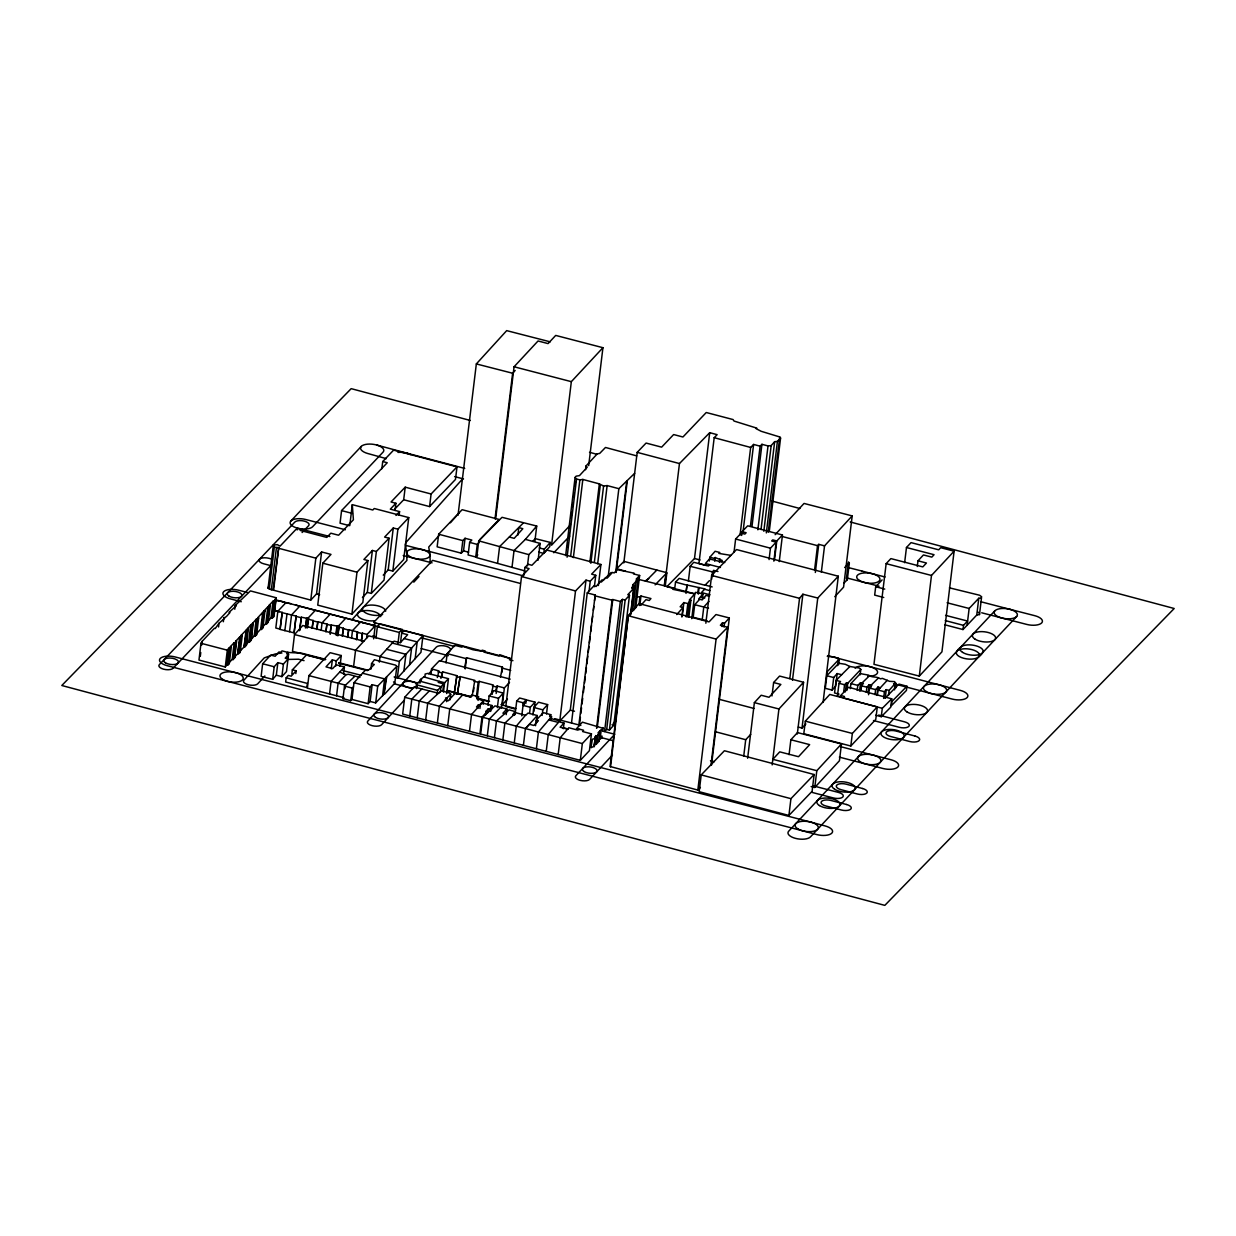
<?xml version="1.0" encoding="UTF-8"?>
<svg xmlns="http://www.w3.org/2000/svg" width="1236" height="1236" viewBox="0 0 1236 1236"><rect width="100%" height="100%" fill="white"/><g stroke="black" fill="none" stroke-linecap="round" stroke-linejoin="round"><path stroke-width="1.5" d="M201.669 645.084L202.117 641.36L200.989 643.276L198.965 660.055L225.276 666.961L226.729 665.014L228.753 648.236L231.317 646.845L230.437 646.598L228.397 663.377L229.278 663.608L231.317 646.845M200.309 656.27L200.773 652.546M218.556 626.961L219.004 623.238L224.689 618.247L223.809 618L223.345 621.739M225.276 666.961L227.316 650.182L228.753 648.236M226.729 665.014L227.594 665.246L229.633 648.483M234.778 609.209L235.226 605.485L250.444 590.901L276.261 597.776L274.222 614.555L272.893 616.393L273.774 616.64L275.798 599.862L274.917 599.63L272.893 616.393M228.397 663.377L232.183 659.406L234.222 642.627L235.18 642.797L235.999 640.897L234.624 657.861L236.648 641.082M232.183 659.406L233.156 659.56L235.18 642.797M233.959 657.676L237.652 653.798L239.676 637.034L242.241 635.613L241.144 635.319L239.104 652.098L240.217 652.392L242.241 635.613M237.652 653.798L240.34 637.204M239.104 652.098L244.033 647L246.072 630.236L247.633 628.444L246.35 645.316L248.374 628.537M244.033 647L246.721 630.406M245.609 645.223L248.73 641.623L250.754 624.86L252.577 623.361L251.202 640.31L253.226 623.531M248.73 641.623L249.595 641.87L251.619 625.092M250.537 640.14L254.168 636.03L256.192 619.251L258.679 617.923L257.799 617.691L255.775 634.47L256.64 634.701L258.679 617.923M254.168 636.03L255.049 636.262L257.088 619.483M255.775 634.47L260.672 629.155L262.696 612.376L264.952 610.986L264.087 610.754L262.047 627.533L262.928 627.764L264.952 610.986M260.672 629.155L261.445 629.479L263.469 612.701M273.341 545.122L274.315 547.177L278.733 547.563L273.666 589.51L271.348 589.773L268.073 588.197L273.341 545.122L277.297 544.628L280.078 546.142L295.991 529.363L297.582 529.796L297.227 528.205L302.526 529.441L300.132 530.399L326.798 537.428L330.815 533.195L338.602 535.234L353.403 519.769L352.306 504.659L372.824 510.005L374.245 508.506L408.761 517.59L403.693 559.522L392.816 571.094L388.197 569.92L383.237 575.126M269.247 589.124L274.315 547.177M262.047 627.533L265.817 623.562L267.841 606.799L270.329 605.47L269.247 605.176L267.208 621.955L268.289 622.249L270.329 605.47M265.817 623.562L266.698 623.809L268.737 607.03M271.348 589.773L276.416 547.826M262.635 663.778L261.12 676.37L272.677 679.321L276.323 675.211L277.853 662.635L283.415 664.056L288.034 658.989L285.192 658.201L288.56 654.369L286.597 653.813L288.019 652.438L282.04 650.893L280.51 652.361L278.996 651.944L275.164 656.223L270.684 655.111L262.635 663.778L274.191 666.745L277.853 662.635M408.761 517.59L397.899 529.163L393.28 527.988L384.597 537.088L389.077 538.201L376.362 551.472L372.391 550.453L363.878 559.475L367.911 560.541L362.828 602.488L351.92 614.137L317.745 605.13L322.828 563.183L331.001 554.392L321.607 551.967L316.54 593.898L310.761 600.093L273.063 590.082L278.733 547.563M267.208 621.955L270.978 617.985L273.017 601.206L275.798 599.862M270.978 617.985L272.167 618.201L274.191 601.422M277.837 611.264L275.813 628.027L280.186 629.186L282.225 612.407L277.837 611.264L285.871 602.735L290.862 603.662M272.677 679.321L274.191 666.745M281.993 612.639L296.115 616.084L294.091 632.863L279.969 629.402L282.225 612.407M284.836 630.669L287.046 613.705M276.323 675.211L281.885 676.633L283.415 664.056M289.533 631.658L291.557 614.895L299.653 606.273L375.203 625.787L373.627 638.842M287.37 657.83L288.019 652.438M288.56 654.369L286.505 671.581L281.885 676.633M286.165 677.807L285.655 681.994L306.852 687.602L307.362 683.415L286.165 677.807L288.343 675.412L291.186 676.185L296.161 670.777L292.36 669.835L291.851 674.037M296.115 616.084L294.091 632.863M422.975 635.551L399.321 661.492L397.297 678.27L420.951 652.33L422.975 635.551L403.925 630.669L401.654 633.141L407.648 634.671L400.279 642.766L394.052 641.16L393.156 642.133L368.714 635.845L363.832 641.19L302.774 625.493L294.508 634.547L292.484 651.326L323.925 659.406M299.406 630.715L301.368 617.227L308.536 618.603L307.409 627.919M299.792 630.283L301.368 617.227M295.821 673.574L296.161 670.777M305.385 627.903L306.513 618.572M305.755 627.486L306.883 618.17M306.636 627.718L307.764 618.402L314.871 610.847M307.146 626.575L308.536 618.603M310.761 600.093L315.844 558.162L321.607 551.967M312.013 628.243L313.218 620.472L308.042 619.128M312.306 627.934L313.218 620.472M339.977 666.312L341.275 655.528L330.136 652.685L308.892 675.613L307.378 688.189L343.948 697.691L342.975 698.649L350.73 700.673L351.966 699.452L353.99 682.689L365.238 670.329L368.9 669.788L374.292 664.489L371.557 663.624L370.877 669.217M316.663 629.464L317.837 621.723L326.922 624.103L326.01 631.565M316.941 629.186L317.837 621.723M321.159 630.298L322.071 622.836L330.166 614.23M325.856 631.72L326.922 624.103M381.847 468.738L382.712 461.553L387.239 462.743L341.569 510.592L340.054 523.183L349.108 525.563M330.074 632.817L331.31 625.03L339.081 626.451L337.953 635.767M330.182 634.346L331.31 625.03M331.248 668.83L332.345 659.854L336.285 660.936L341.275 655.528M335.945 633.929L336.856 626.467M336.192 635.304L337.32 625.988M329.548 693.952L331.078 681.376L344.427 666.946L336.254 664.798L332.561 668.676L325.995 666.868L332.345 659.854M349.757 525.624L352.306 504.659M337.134 635.551L338.262 626.219L345.308 618.711M337.706 634.423L339.081 626.451M335.636 666.328L336.285 660.936M342.202 636.046L343.438 628.243L338.602 626.976M342.542 635.69L343.438 628.243M336.563 695.775L338.092 683.184L346.003 674.717L348.428 674.269L359.877 677.452M347.501 637.436L348.706 629.665L357.575 631.982L356.663 639.445M347.795 637.112L348.706 629.665M343.562 674.13L344.427 666.946M351.92 614.137L356.988 572.191L367.911 560.541M342.975 698.649L344.489 686.073L354.392 676.679M345.045 688.715L345.477 685.115L308.892 675.613M351.58 638.1L352.492 630.654L360.603 622.048M356.385 639.723L357.575 631.982M353.542 667.023L355.566 650.244L363.832 641.19M350.73 700.673L352.245 688.081L353.481 686.876M361.267 641.005L362.472 633.203L367.092 634.408L375.203 625.787M361.576 640.65L362.472 633.203M362.442 597.544L367.324 592.384L372.391 550.453M367.324 592.384L371.294 593.419L376.362 551.472M366.644 638.131L367.092 634.408M375.991 637.93L377.351 626.745L380.024 623.825L402.133 629.464L400.541 642.504M351.966 699.452L368.127 703.67L370.151 686.907L372.16 684.682L377.722 686.088L396.833 666.358L395.566 665.122L374.4 659.746L371.557 663.624M389.077 538.201L384.01 580.147L371.294 593.419M368.127 703.67L370.12 701.445L372.16 684.682M395.041 510.468L395.906 503.268L391.039 501.986L405.207 487.169L431.101 493.998L457.011 466.853L393.62 450.12L382.712 461.553M388.197 569.92L393.28 527.988M379.344 662.125L380.024 656.532L393.156 642.133M370.12 701.445L375.682 702.867L377.722 686.088M399.135 515.196L399.568 511.611L390.298 509.155L395.906 503.268M392.816 571.094L397.899 529.163M394.67 509.186L403.693 499.746L405.207 487.169M375.682 702.867L382.588 695.667L384.612 678.888L362.519 673.218M382.588 695.667L383.963 694.261L385.987 677.482M383.963 694.261L386.683 677.328M397.946 643.647L399.305 632.461L402.133 629.464M384.643 694.107L394.809 683.137L396.833 666.358M403.894 671.04L405.918 654.277L386.605 649.317M450.043 699.87L450.723 694.277L449.549 692.963L441.128 690.754L438.78 693.334L414.122 686.984L404.697 697.289L402.658 714.068L479.923 733.968L481.963 717.204L487.03 711.704L485.933 711.411L485.485 715.134M409.564 664.813L411.603 648.035L392.306 643.075M403.693 499.746L429.572 506.575L431.101 493.998M415.157 658.68L417.181 641.901L404.11 638.548M409.78 715.891L411.804 699.112L421.816 688.962M416.038 687.602L416.486 683.863L421.584 679.723L420.394 679.506L419.946 683.23M416.424 688.591L417.243 682.859M479.769 539.73L499.128 519.46L462.125 509.695L438.672 534.23L437.142 546.822L461.306 553.187L463.531 550.854L465.06 538.278L471.843 540.07L469.634 542.388L468.104 554.964L475.752 556.988L477.776 554.856M417.227 717.822L419.251 701.044L429.402 690.909M430.854 674.485L431.534 668.892L439.444 660.642L510.205 679.12M425.678 719.985L427.702 703.207L438.471 693.241M457.011 466.853L455.481 479.444L429.572 506.575M437.328 677.498L438.981 670.947L431.534 668.892M458.015 515.257L476.339 363.925L506.683 330.63L550.221 341.831M437.173 694.076L437.621 690.352L443.662 683.894L438.193 682.396L439.259 681.36L444.605 682.72L448.467 678.672L427.764 673.419L425.153 674.037L424.999 676.092L420.394 679.506M440.912 678.363L442.565 671.828L456.887 675.659L454.276 693.272L457.335 694.107L460.163 676.555L474.809 680.356L472.121 696.131M441.885 677.405L442.565 671.828M440.31 692.361L440.989 686.768L420.147 681.268M437.359 722.998L439.383 706.22L446.227 698.927L445.532 697.969L446.984 697.923L450.723 694.277M446.041 662.975L447.169 653.643L454.863 645.331L461.955 647.17L462.743 646.382L473.033 649.765L481.19 651.125L482.164 650.167L485.223 651.001L484.079 652.144L498.911 655.992L499.947 654.725L510.313 658.572L509.371 659.761L512.925 660.673M442.766 691.357L443.662 683.894M443.477 692.036L444.605 682.72M461.306 553.187L462.82 540.611L465.06 538.278M446.66 693.581L448.467 678.672M446.536 701.646L446.984 697.923M447.741 725.671L449.765 708.908L462.573 694.987L470.144 696.965L471.874 694.987L478.533 696.718L478.085 700.441M454.276 693.272L456.887 675.659M457.335 694.107L460.163 676.555M475.752 556.988L477.266 544.412L479.305 542.28M534.925 540.951L536.718 526.042L502.017 517.312L478.734 540.858L476.694 557.637L524.945 570.908M464.597 667.857L466.544 657.753L502.449 667.069L501.77 672.662M465.184 668.939L466.544 657.753M473.45 691.542L473.898 687.803M469.495 731.279L471.534 714.516L480.371 704.767L482.256 702.96L491.99 705.509L491.526 709.248M495.018 518.842L512.631 373.241L515.18 370.445M495.651 518.919L514.068 366.768L538.046 340.981L548.089 343.593L555.706 335.419L602.936 347.702L588.676 465.617M476.37 697.197L478.162 682.272L479.151 681.33L493.334 685.007L491.464 693.411M479.151 681.33L477.127 698.108L489.533 701.322M478.054 708.429L478.502 704.69L479.599 704.999L483.6 700.549L476.71 698.757L478.533 696.718M479.923 708.491L480.371 704.767M497.567 563.384L499.591 546.606L523.276 523.044M483.152 704.273L483.6 700.549M506.204 714.64L506.884 709.047L494.956 705.895L482.704 717.297L480.665 734.06L580.302 760.356L589.418 750.638L591.441 733.86L582.589 731.542L583.624 730.275L579.02 729.008L577.876 730.136L568.823 727.757L560.217 737.737L558.178 754.516M488.004 705.277L489.132 695.961L494.014 690.63L503.299 693.087L501.492 707.996M487.648 712.739L488.112 709L490.012 709.078L491.99 705.509M487.308 735.822L489.348 719.043L500.688 707.409M490.321 710.685L490.769 706.961M492.206 694.323L492.654 690.6M490.661 711.442L491.109 707.718M495.713 690.615L497.042 686.026L504.365 687.927L509.51 682.38M496.146 693.489L497.042 686.026M511.998 567.355L514.037 550.576L525.393 539.375L540.132 543.407L538.108 560.171M500.441 677.266L502.449 667.069M517.899 535.018L518.796 527.571L522.828 528.699L514.207 538.355L509.417 537.042M497.366 707.625L498.494 698.309L503.299 693.087M494.415 737.691L496.455 720.928L509.077 709.881L515.01 711.519L514.562 715.242M504.365 687.927L502.341 704.705L507.471 699.159M523.987 575.111L524.914 567.463L529.085 568.606L521.53 576.532L505.802 706.544L515.103 709.031M502.851 739.931L504.875 723.153L515.968 712.77L525.686 715.335L527.988 713.079L537.289 715.536L536.393 722.983M527.463 565.825L528.823 554.64L540.132 543.407M515.118 714.145L516.71 701.09L519.599 698L526.242 699.73L525.794 703.454M514.253 742.929L516.293 726.15L525.47 715.273M521.777 715.86L523.353 702.82L526.242 699.73M538.741 552.137L543.763 553.404L544.273 549.201L550.267 542.419L535.203 538.618L532.809 541.337M523.4 745.354L525.424 728.576L537.289 715.536M529.611 712.863L530.29 707.27L535.003 702.125L527.03 700.055L523.261 704.01L524.358 704.319L523.199 705.432L530.29 707.27M550.267 542.419L549.757 546.621L543.763 553.404M602.936 347.702L571.341 381.661L551.55 545.215L570.507 524.837M532.87 714.902L533.782 707.455L538.572 702.218L547.625 704.597L546.497 713.914M533.875 711.457L535.003 702.125M535.543 725.717L536.223 720.125L543.315 712.631L550.777 714.686L550.329 718.41L559.784 720.959L570.275 710.159L586.003 580.147L590.252 581.214L595.767 575.281L591.611 574.137L600.928 564.481L546.729 550.02L531.928 565.285L528.205 564.265L524.914 567.463M536.393 748.769L538.417 731.99L551.55 716.679L549.572 716.138L550.777 714.686M542.156 715.428L542.82 709.835L547.625 704.597M565.64 555.582L575.095 477.42L576.115 476.154L579.452 475.628L587.224 467.208L586.08 465.895L597.266 453.859L599.676 453.427L605.485 447.463L636.71 455.883M567.571 546.683L568.035 542.867M568.73 537.15L569.193 533.334M569.873 527.617L570.337 523.801M571.032 518.085L571.727 512.368M572.423 506.652L572.886 502.836M573.566 497.119L574.029 493.303M574.956 485.686L575.42 481.87M567.077 557.204L576.532 479.043L575.095 477.42M546.235 751.364L548.274 734.586L558.904 721.809L564.033 723.106L563.353 728.699M570.661 556.107L579.885 479.862L582.836 479.444L599.352 483.879L603.585 486.042L607.139 485.578L618.85 488.683L634.655 473.326M551.086 720.403L551.55 716.679M573.365 557.606L582.836 479.444M585.617 469.711L586.08 465.895M559.784 720.959L575.528 590.947L586.003 580.147M589.896 562.04L599.352 483.879M571.511 722.952L587.239 592.94L593.898 585.879L596.076 586.482L601.901 579.978L603.23 580.333L605.655 577.675L607.2 578.093L612.438 572.438L614.199 572.917L617.258 569.641L634.145 573.18L633.435 573.875L639.645 575.466L635.706 607.973M590.839 563.292L600.294 485.13M589.093 590.777L590.252 581.214M594.361 562.287L603.585 486.042M594.377 586.76L595.767 575.281M597.683 563.74L607.139 485.578M587.239 592.94L595.211 595.01L578.757 725.717L579.468 725.022M579.699 723.106L580.395 717.374M580.858 713.558L581.553 707.811M582.017 703.995L582.712 698.263M583.407 692.515L584.103 686.783M584.566 682.967L585.261 677.22M585.725 673.404L586.42 667.672M586.868 663.84L587.795 656.192M588.259 652.376L588.954 646.629M589.418 642.813L590.113 637.081M590.808 631.333L591.503 625.601M591.967 621.785L592.662 616.038M593.357 610.306L593.821 606.49M594.516 600.742L595.211 595.01M598.379 585.524L600.928 564.481M580.302 760.356L582.341 743.578L591.441 733.86M608.236 576.378L618.85 488.683M590.947 747.517L592.399 739.236L595.18 738.448L595.829 735.621L597.142 735.992L600.032 732.902L598.394 732.562L597.39 740.951L599.027 741.291L600.232 730.507L603.492 728.406L582.403 722.164L576.486 728.761L579.699 729.642M591.38 747.625L594.609 745.849L595.165 736.563M594.161 746.838L595.18 738.448M596.555 728.298L612.052 600.202L612.778 599.506L620.302 601.468L622.434 599.383L625.153 600.032L629.51 595.227L627.764 594.748L633.697 588.382L631.735 587.842L634.315 585.323L632.77 584.906L632.307 588.738M594.145 744.937L595.829 735.621M615.713 572.144L626.791 480.649M597.266 727.618L612.778 599.506M616.208 572.484L627.316 480.68M594.81 744.01L596.123 744.381L597.142 735.992M597.39 740.951L600.14 738.819L601.159 730.43M602.535 730.939L602.936 727.587M623.809 562.921L637.189 452.361L646.073 443.06L661.631 447.154L673.635 434.547L682.936 437.003L706.25 412.515L733.041 419.545L734.029 421.043L756.756 428.12L756.092 428.645L761.144 431.287L779.746 436.957L780.58 438.069L769.271 531.48M620.302 601.468L604.574 731.48L606.691 729.394L622.434 599.383M606.691 729.394L609.41 730.043L625.153 600.032M609.41 730.043L613.782 725.238L629.51 595.227M711.519 765.115L729.333 617.954L715.984 614.539L709.047 621.909L639.012 603.601L628.321 615.513L610.059 766.49L697.83 790.067L700.395 787.44M610.569 766.876L628.321 615.513M630.468 615.142L633.697 588.382M630.839 614.014L634.315 585.323M632.554 611.326L636.494 578.819L639.645 575.466M634.408 609.75L638.116 579.159L636.494 578.819M638.981 604.837L639.908 597.22L640.974 596.03L650.955 598.548L649.255 600.495L645.965 599.661L640.959 605.3M639.815 605.563L640.974 596.03M664.195 585.632L666.266 572.577L623.995 561.391L616.656 568.745L625.632 571.217M664.674 585.632L679.46 463.546L709.727 432.677L717.158 434.67L714.192 437.683L698.958 563.492L706.25 565.455M665.277 585.941L666.853 572.886L665.771 572.592M674.701 588.784L675.52 582.079L679.197 578.386L704.983 585.261L709.464 580.611M681.87 617.042L683.029 607.509L680.155 606.783L683.863 602.581L687.834 603.601L690.909 600.14L689.534 599.784L687.448 616.934M682.241 615.93L683.863 602.581M686.042 591.859L687.015 584.999L704.906 588.908L701.492 592.523L710.113 594.856M686.011 593.388L687.015 584.999M688.375 581.214L690.167 566.304L693.736 562.287L708.444 565.995L709.773 564.697L720.433 567.448M686.212 616.934L687.834 603.601M666.868 586.683L694.508 558.502L709.727 432.677M688.838 617.289L690.909 600.14M691.758 618.68L694.756 593.898L672.724 589.294L673.774 588.104L638.425 579.36M699.73 599.259L694.709 604.698L693.18 617.274L706.977 620.796M697.799 593.156L698.402 588.12M698.309 594.145L699.112 587.424M702.326 599.321L702.975 593.929L695.605 592.353L694.493 593.713L667.131 586.745M702.249 619.591L703.778 607.015L708.985 601.407M709.356 560.99L709.819 557.266L715.103 551.287L719.8 552.461L718.827 553.419L730.615 555.319L729.858 556.339M705.849 623.222L711.627 575.42L736.517 549.556L838.317 576.223L823.052 702.403M711.612 579.344L712.523 571.897L713.713 570.445L717.962 571.511M713.048 576.038L713.713 570.445M714.717 561.252L715.165 557.513L722.257 560.464L721.144 561.824L709.479 558.95L705.401 563.492L709.773 564.697M719.398 562.426L719.846 558.687M697.83 790.067L716.092 639.089L727.649 627.27L720.356 625.261L722.55 622.759L724.481 623.284L729.333 617.954M701.214 774.91L699.174 791.689L788.908 815.451L812.098 791.303L814.138 774.524L724.404 750.746L701.214 774.91L790.932 798.672L814.138 774.524M722.087 626.575L722.55 622.759M724.018 627.115L724.481 623.284M734.014 552.322L735.621 539.02L741.214 533.133L744.875 534.091L746.173 532.731L742.094 531.65L741.646 535.451M711.009 764.868L727.649 627.27M740.04 535.142L750.654 447.447L753.605 444.435L760.109 446.181L761.932 444.311L768.019 445.933L771.171 445.593L774.663 441.654L777.413 441.406L780.58 438.069M742.99 532.129L753.605 444.435M750.422 526.242L760.109 446.181M752.013 526.273L761.932 444.311M757.869 529.811L768.019 445.933M761.021 529.471L771.171 445.593M763.817 531.248L774.663 441.654M766.335 532.917L777.413 441.406M768.22 532.268L779.746 436.957M743.717 756.231L745.71 739.715L750.731 734.354M769.07 559.584L770.445 548.181L776.162 542.156L771.65 540.966L772.701 539.885L776.795 540.966L782.465 534.987L747.672 525.825L742.094 531.65M747.641 758.24L754.377 702.635L761.175 695.235L769.039 697.274L780.874 684.435L773.612 682.55L771.975 695.961M773.86 561.159L776.162 542.156M774.493 559.97L776.795 540.966M779.252 561.592L782.465 534.987M772.16 764.899L778.927 708.985L803.57 682.257L779.576 676.061L773.612 682.55M789.819 678.626L799.537 598.317L802.89 594.238L817.753 598.023L838.317 576.223M792.477 680.279L802.89 594.238M789.062 754.671L790.87 739.761L797.483 732.593L841.469 743.964L839.429 760.743L814.787 787.471L811.125 786.513M814.57 570.043L817.521 545.648L818.742 544.35L824.536 545.848L852.191 515.906L804.033 503.438L775.157 534.678M815.327 572.484L818.742 544.35M797.313 734.029L803.57 682.257M788.908 815.451L790.932 798.672M798.302 727.077L802.025 728.035L817.753 598.023M821.353 572.114L824.536 545.848M805.331 721.16L803.802 733.736L850.816 746.019L875.768 719.445L877.297 706.868L829.789 694.447L805.331 721.16L852.346 733.442L877.297 706.868M814.787 787.471L816.811 770.692L841.469 743.964M852.191 515.906L843.57 587.193L834.763 596.725M827.255 656.316L834.671 657.011L839.29 659.066L827.332 671.55L825.308 688.328L832.183 690.105L833.713 677.529L837.174 673.589L841.654 674.717L849.889 666.498L859.422 668.043L860.812 669.433L860.163 674.825M847.309 579.761L849.348 562.983L848.421 561.947L846.397 578.726L847.309 579.761L843.802 583.191M837.606 665.648L838.502 658.185M841.654 674.717L836.092 680.403L834.563 692.979L839.043 694.107M837.174 673.589L835.66 686.165L832.183 690.105M838.611 664.659L839.29 659.066M836.092 680.403L840.557 681.53L838.997 683.307L837.467 695.899L841.175 696.841M843.678 691.913L844.559 684.729L846.428 682.921L847.742 683.276L860.812 669.433M845.347 691.897L846.428 682.921M846.876 690.46L847.742 683.276M850.306 688.622L850.924 683.601L860.302 673.62L868.584 675.119C871.751 678.054 876.927 675.999 880.495 678.842L882.38 678.363L889.457 681.314L894.74 681.639L894.601 689.873M857.197 690.414L857.799 685.377L860.55 682.689L863.408 683.462L861.291 685.779L860.689 690.816M850.816 746.019L852.346 733.442M859.545 691.078L860.55 682.689M861.09 689.765L861.909 683.06L869.31 675.938M882.102 579.916L875.691 586.714L874.671 595.103L883.74 597.482M866.282 692.237L866.884 687.201L869.124 684.713L871.766 685.439L869.402 688.019L868.584 694.725M868.12 693.102L869.124 684.713M870.607 688.591L871.025 685.238L878.379 678.039M917.297 566.505L917.993 560.804L926.459 563.013L922.813 566.907L890.878 558.595L886.15 563.662L873.96 664.304L919.29 676.107L941.94 651.835L954.115 551.179L940.689 547.687L938.696 549.819L911.04 542.619L906.467 547.517L904.628 562.704M875.011 694.632L875.613 689.611L877.977 687.031L880.403 687.695L887.309 680.248M876.957 695.42L877.977 687.031M877.39 695.065L878.008 690.043L880.403 687.695M875.691 715.227L881.268 716.71L882.288 708.321L891.743 698.819L848.56 687.278L840.743 695.466L844.466 696.486L843.261 697.923L882.288 708.321M883.632 698.417L884.435 691.696L886.258 689.642L889.101 690.43L895.405 683.168M885.254 698.031L886.258 689.642M888.499 695.451L889.101 690.43M891.743 698.819L890.723 707.208L881.268 716.71M895.559 688.298L896.162 683.261M906.946 686.243L906.436 690.445L891.465 705.617L891.975 701.43L906.946 686.243L898.974 684.095L885.146 698.124M919.29 676.107L931.48 575.451L954.115 551.179M944.767 624.767L962.983 629.557L963.493 625.354L967.618 621.059L945.571 615.358M962.983 629.557L967.108 625.246L969.148 608.467L978.788 598.239L980.874 598.147L981.678 596.803L979.607 595.242L949.433 587.842M967.108 625.246L976.764 615.018L978.788 598.239M976.764 615.018L979.484 614.539L981.508 597.776M979.484 614.539L979.329 613.056M268.073 588.197L268.274 587.054M715.165 557.513L714.501 558.44L709.819 557.266M276.261 597.776L274.917 599.63L282.071 601.546M702.975 593.929L698.664 598.966L702.156 599.923L705.957 595.412L709.418 596.308M202.117 641.36L214.384 628.29L215.265 628.537L219.004 623.238M233.156 659.56L234.624 657.861M247.633 628.444L250.754 624.86M261.445 629.479L262.928 627.764M252.577 623.361L256.192 619.251M244.697 647.185L246.35 645.316M536.718 526.042L525.393 539.375M611.171 572.469L601.314 582.079M689.534 599.784L694.756 593.898M676.772 614.555L683.029 607.509M462.789 478.672L406.011 542.403L405.362 544.381L406.752 553.218M438.919 535.621L428.737 547.038L429.958 554.794M450.368 522.782L459.267 512.785M598.394 732.562L600.232 730.507M478.502 704.69L476.493 706.915L477.977 707.332M485.933 711.411L488.112 709M264.875 675.953L257.737 683.786A7.416 3.183 6.9 0 1 248.281 684.775A7.416 3.183 6.9 0 1 243.878 680.233L264.241 657.907L275.149 653.983L281.962 652.963M363.168 607.432L352.198 619.437M375.852 623.114L373.133 626.065M361.252 446.443L290.862 521.005A11.696 5.037 6.9 0 0 297.644 528.205A11.696 5.037 6.9 0 0 312.615 526.737L383.098 452.067A11.696 5.037 6.9 0 0 376.377 444.945A11.696 5.037 6.9 0 0 361.406 446.289A11.696 5.037 6.9 0 0 367.617 453.473L386.296 458.633M903.485 737.428A11.696 5.037 6.9 0 0 890.569 729.425A11.696 5.037 6.9 0 0 883.632 736.98A11.696 5.037 6.9 0 0 903.485 737.428L978.804 656.795A11.696 5.037 6.9 0 0 971.944 649.611A11.696 5.037 6.9 0 0 956.988 651.125L788.692 831.195A11.696 5.037 6.9 0 0 795.52 838.379A11.696 5.037 6.9 0 0 810.476 836.88L903.454 737.444M257.799 617.691L262.696 612.376M404.265 700.256L381.615 724.698A7.416 3.183 6.9 0 1 372.16 725.671A7.416 3.183 6.9 0 1 367.803 721.113L436.308 647.123A7.416 3.183 6.9 0 1 445.763 646.165A7.416 3.183 6.9 0 1 450.12 650.708L440.356 661.26M428.753 673.79L432.615 669.618M632.77 584.906L638.116 579.159M363.183 607.401L406.922 560.418L406.721 552.909M413.782 582.156L419.004 576.532M295.296 604.821L299.653 606.273M515.01 711.519L512.785 714.794M613.21 723.477L615.59 720.943M917.993 560.804L923.447 554.949L931.82 557.127L934.061 554.701L906.467 547.517M482.704 717.297L525.424 728.576L529.456 724.265L533.828 725.47L538.402 720.727L536.223 720.125M596.123 744.381L599.027 741.291M614.786 734.246L575.821 775.791A7.416 3.183 6.9 0 0 580.147 780.349A7.416 3.183 6.9 0 0 589.618 779.391L612.469 755.041M994.872 610.8L960.666 647.2A38.548 16.593 6.9 0 0 956.278 652.994A11.696 5.037 6.9 0 0 963.817 658.309A11.696 5.037 6.9 0 0 976.409 658.247A38.548 16.593 6.9 0 0 982.465 652.886L1016.656 616.501A11.696 5.037 6.9 0 0 1003.833 608.467A11.696 5.037 6.9 0 0 996.803 615.991A11.696 5.037 6.9 0 0 1016.672 616.486M802.025 728.035L805.872 723.941M235.999 640.897L239.676 637.034M292.36 669.835L306.389 655.049L325.037 659.9M270.715 565.578L173.117 668.259A7.416 3.183 6.9 0 1 163.615 669.186A7.416 3.183 6.9 0 1 159.336 664.628L294.848 522.055A7.416 3.183 6.9 0 1 304.35 521.129A7.416 3.183 6.9 0 1 308.629 525.686L302.109 532.531M269.247 605.176L273.017 601.206M264.087 610.754L267.841 606.799M230.437 646.598L234.222 642.627M395.937 515.412L399.568 511.611M553.79 552.77L569.672 536.161M564.033 723.106L560.078 727.231L567.386 729.132M506.884 709.047L502.913 713.187L504.041 713.496M241.144 635.319L246.072 630.236M646.289 581.059L648.699 578.556L645.269 580.951M655.111 584.86L666.853 572.886M648.483 578.494L656.857 570.059M266.698 623.809L268.289 622.249M255.049 636.262L256.64 634.701M844.652 567.556L849.348 562.983M223.809 618L226.373 616.594L229.927 612.577L229.046 612.33L236.323 605.779L235.226 605.485M272.167 618.201L273.774 616.64M249.595 641.87L251.202 640.31M227.594 665.246L229.278 663.608M238.301 653.983L240.217 652.392M600.14 738.819L602.256 737.846L601.917 735.976M287.849 659.437L298.509 659.221L304.056 660.642M287.54 652.423L301.723 653.211L325.748 659.375M445.068 700.055L448.235 700.812L455.296 693.102L462.573 694.987M576.532 479.043L579.885 479.862M438.007 671.905L441.592 672.77M492.361 685.965L496.161 686.892M473.913 681.221L478.162 682.272M690.167 566.304L712.523 571.897M570.275 710.159L574.508 711.225M489.132 695.961L498.494 698.309M539.251 547.934L544.273 549.201M708.506 608.205L694.709 604.698M636.555 596.37L639.908 597.22M422.264 549.618L523.461 575.914M432.059 562.859L403.214 555.52M885.084 576.98L861.816 571.032M879.059 586.204L846.567 577.892M405.686 545.37L422.31 549.618M594.501 595.706L612.052 600.202M861.291 685.779L866.884 687.201M838.997 683.307L844.559 684.729M476.339 363.925L512.631 373.241M849.055 567.757L861.816 571.017M1009.735 609.271L1034.748 615.683A11.696 5.037 6.9 0 1 1041.732 622.867A11.696 5.037 6.9 0 1 1026.838 624.443L981.708 612.793M869.402 688.019L875.613 689.611M294.508 634.547L399.321 661.492M338.679 662.697L368.251 670.298M394.129 676.942L417.922 683.106M338.726 663.222L367.509 670.623M342.866 670.607L361.345 675.35M404.697 697.289L481.963 717.204M782.527 536.594L817.521 545.648M947.085 602.782L969.148 608.467M721.314 561.654L724.744 562.534M704.535 589.248L709.866 590.623M345.369 529.75L305.755 519.506A11.696 5.037 6.9 0 0 290.831 521.036M299.39 528.668L329.873 536.548M833.713 677.529L826.822 675.737L838.78 663.253L845.316 664.288L849.889 666.498M878.008 690.043L884.435 691.696M850.924 683.601L857.799 685.377M272.492 559.213L268.923 558.301A7.416 3.183 6.9 0 0 259.483 559.275A7.416 3.183 6.9 0 0 263.855 563.832L270.978 565.671M754.377 702.635L778.927 708.985M316.54 593.898L319.661 594.717M454.601 646.459L421.785 637.93M840.619 746.668L891.079 759.785A11.696 5.037 6.9 0 1 897.877 766.984A11.696 5.037 6.9 0 1 882.89 768.468L839.352 757.127M790.87 739.761L809.657 744.628L798.502 756.71L779.731 751.859L772.824 759.321L816.811 770.692M448.39 655.652L421.136 648.576M516.71 701.09L523.353 702.82M458.139 693.334L470.947 696.656M810.739 822.095L175.203 656.965A11.696 5.037 6.9 0 0 160.232 658.464A11.696 5.037 6.9 0 0 167.045 665.648L802.658 830.808M514.068 366.768L571.341 381.661M886.15 563.662L931.48 575.451M980.843 601.747L1009.827 609.302M711.627 575.42L799.537 598.317M282.055 601.546L351.982 619.746M353.295 620.086L378.927 626.791M247.617 592.554L238.61 590.205A11.696 5.037 6.9 0 0 223.639 591.72A11.696 5.037 6.9 0 0 230.483 598.904L241.283 601.731M377.351 626.745L399.305 632.461M372.654 635.968L376.393 636.942M273.944 610.244L279.413 611.665M357.281 632.276L362.163 633.543M326.767 624.273L330.97 625.37M447.046 690.677L471.21 696.95M478.641 698.881L487.926 701.306M500.935 704.69L515.798 708.552M554.825 718.688L580.827 725.455M603.122 731.249L614.246 734.138M813.257 785.88L838.487 792.43A7.416 3.183 6.9 0 1 842.828 796.988A7.416 3.183 6.9 0 1 833.358 797.946L811.851 792.353M394.624 683.894L412.793 688.622M562.704 727.587L568.266 729.039M599.862 737.243L612.809 740.611M353.99 682.689L370.151 686.907M344.489 686.073L352.245 688.081M406.783 453.149L376.748 445.037M875.691 586.714L884.76 589.093M945.277 620.58L963.493 625.354M827.626 655.59L960.403 690.399A11.696 5.037 6.9 0 1 967.124 697.598A11.696 5.037 6.9 0 1 952.122 699.051L893.551 683.678M878.672 715.041L904.536 721.824A7.416 3.183 6.9 0 1 908.846 726.382A7.416 3.183 6.9 0 1 899.36 727.324L873.481 720.542M718.672 699.174L754.084 708.475M447.169 653.643L465.725 658.525M501.569 667.95L510.731 670.36M295.883 616.331L300.981 617.676M312.909 620.796L317.575 622.017M343.098 628.599L348.397 629.989M715.891 731.866L745.71 739.715M533.782 707.455L542.82 709.835M710.468 760.743L714.207 761.716M200.989 643.276L227.316 650.182M525.424 728.576L582.341 743.578M637.189 452.361L679.46 463.546M735.621 539.02L770.445 548.181M406.829 453.164L464.705 468.413M454.585 476.586L463.5 478.935M705.153 585.091L712.152 586.93M438.672 534.23L462.82 540.611M469.634 542.388L477.266 544.412M341.569 510.592L352.445 513.465M463.531 550.854L468.614 552.198M520.155 583.392L432.615 560.356L373.596 622.48L511.426 658.757M322.828 563.183L356.988 572.191M437.621 690.352L416.872 684.868L416.486 683.863M548.599 719.862L558.286 722.411M701.337 597.003L704.829 597.93M628.846 615.899L716.092 639.089M278.131 548.135L315.844 558.162M810.893 822.141L825.154 825.942A11.696 5.037 6.9 0 1 831.828 833.141A11.696 5.037 6.9 0 1 816.795 834.578L802.519 830.777M714.192 437.683L750.654 447.447M470.344 420.487L351.178 388.645L61.8 685.501L884.822 905.37L1174.2 608.498L850.198 521.963M589.526 452.314L596.973 454.307M772.006 501.059L799.924 508.521M694.508 558.502L700.07 559.985M521.53 576.532L575.528 590.947M447.695 690.507L454.863 692.423M675.52 582.079L686.861 585.153M528.823 554.64L478.734 540.858M339.73 672.09L346.003 674.717M456.316 676.494L459.375 677.328M612.021 724.76L613.782 725.238M424.102 676.973L439.259 681.36M977.568 612.021L978.588 612.407M393.527 681.901L394.809 683.137M429.989 555.088L430.205 563.523M855.096 668.197A11.696 5.037 6.9 0 1 868.12 666.281A11.696 5.037 6.9 0 1 877.606 672.245A11.696 5.037 6.9 0 1 867.873 676.231M397.93 452.391A11.696 5.037 6.9 0 1 410.646 454.57M374.029 620.796A11.696 5.037 6.9 0 1 358.007 616.146A11.696 5.037 6.9 0 1 367.107 610.522A11.696 5.037 6.9 0 1 380.734 616.656M382.619 614.524A11.696 5.037 6.9 0 1 364.249 611.975A11.696 5.037 6.9 0 1 370.615 605.068A11.696 5.037 6.9 0 1 385.709 611.171M358.471 621.847A11.696 5.037 6.9 0 1 365.593 623.469M278.424 611.001A11.696 5.037 6.9 0 1 273.944 610.244M274.577 600.711A11.696 5.037 6.9 0 1 285.933 602.967M417.15 686.32A7.416 3.183 6.9 0 1 405.98 686.737A7.416 3.183 6.9 0 1 405.532 681.592A7.416 3.183 6.9 0 1 416.934 683.848M846.505 804.497L830.994 800.465A7.416 3.183 6.9 0 0 821.523 801.422A7.416 3.183 6.9 0 0 825.864 805.98L841.376 810.013A7.416 3.183 6.9 0 0 850.847 809.039A7.416 3.183 6.9 0 0 846.505 804.497M914.918 736.007L895.93 731.017A7.416 3.183 6.9 0 0 886.444 731.959A7.416 3.183 6.9 0 0 890.723 736.517L909.711 741.507A7.416 3.183 6.9 0 0 919.198 740.565A7.416 3.183 6.9 0 0 914.918 736.007M862.543 788.506L846.274 784.196A7.416 3.183 6.9 0 0 836.757 785.107A7.416 3.183 6.9 0 0 841.005 789.665L857.274 793.975A7.416 3.183 6.9 0 0 866.791 793.064A7.416 3.183 6.9 0 0 862.543 788.506M222.65 679.383A11.696 5.037 6.9 0 0 242.519 679.846A11.696 5.037 6.9 0 0 229.633 671.828A11.696 5.037 6.9 0 0 222.65 679.383M797.745 828.815A11.696 5.037 6.9 0 0 817.614 829.279A11.696 5.037 6.9 0 0 804.744 821.26A11.696 5.037 6.9 0 0 797.745 828.815M165.408 662.774A7.416 3.183 6.9 0 0 178.015 663.114A7.416 3.183 6.9 0 0 169.935 658.015A7.416 3.183 6.9 0 0 165.408 662.774M409.641 556.509A11.696 5.037 6.9 0 0 429.386 556.694A11.696 5.037 6.9 0 0 416.038 548.815A11.696 5.037 6.9 0 0 409.641 556.509M860.364 761.855A11.696 5.037 6.9 0 0 880.217 762.318A11.696 5.037 6.9 0 0 867.332 754.3A11.696 5.037 6.9 0 0 860.364 761.855M859.422 580.472A11.696 5.037 6.9 0 0 879.26 580.905A11.696 5.037 6.9 0 0 866.328 572.901A11.696 5.037 6.9 0 0 859.422 580.472M819.468 805.563A11.696 5.037 6.9 0 0 839.337 806.057A11.696 5.037 6.9 0 0 826.498 798.039A11.696 5.037 6.9 0 0 819.468 805.563M375.528 717.39A7.416 3.183 6.9 0 0 388.104 717.683A7.416 3.183 6.9 0 0 379.962 712.6A7.416 3.183 6.9 0 0 375.528 717.39M834.671 789.279A11.696 5.037 6.9 0 0 854.539 789.773A11.696 5.037 6.9 0 0 841.716 781.739A11.696 5.037 6.9 0 0 834.671 789.279M584.072 771.558A7.416 3.183 6.9 0 0 596.664 771.882A7.416 3.183 6.9 0 0 588.552 766.799A7.416 3.183 6.9 0 0 584.072 771.558M926.073 691.48A11.696 5.037 6.9 0 0 945.942 691.99A11.696 5.037 6.9 0 0 933.134 683.956A11.696 5.037 6.9 0 0 926.073 691.48M906.992 711.921A11.696 5.037 6.9 0 0 926.861 712.415A11.696 5.037 6.9 0 0 914.022 704.396A11.696 5.037 6.9 0 0 906.992 711.921M228.845 596.03A7.416 3.183 6.9 0 0 241.437 596.37A7.416 3.183 6.9 0 0 233.357 591.271A7.416 3.183 6.9 0 0 228.845 596.03M975.034 639.151A11.696 5.037 6.9 0 0 994.903 639.661A11.696 5.037 6.9 0 0 982.095 631.627A11.696 5.037 6.9 0 0 975.034 639.151M962.581 652.376A11.696 5.037 6.9 0 0 982.45 652.902A11.696 5.037 6.9 0 0 969.657 644.868A11.696 5.037 6.9 0 0 962.581 652.376"/></g></svg>
